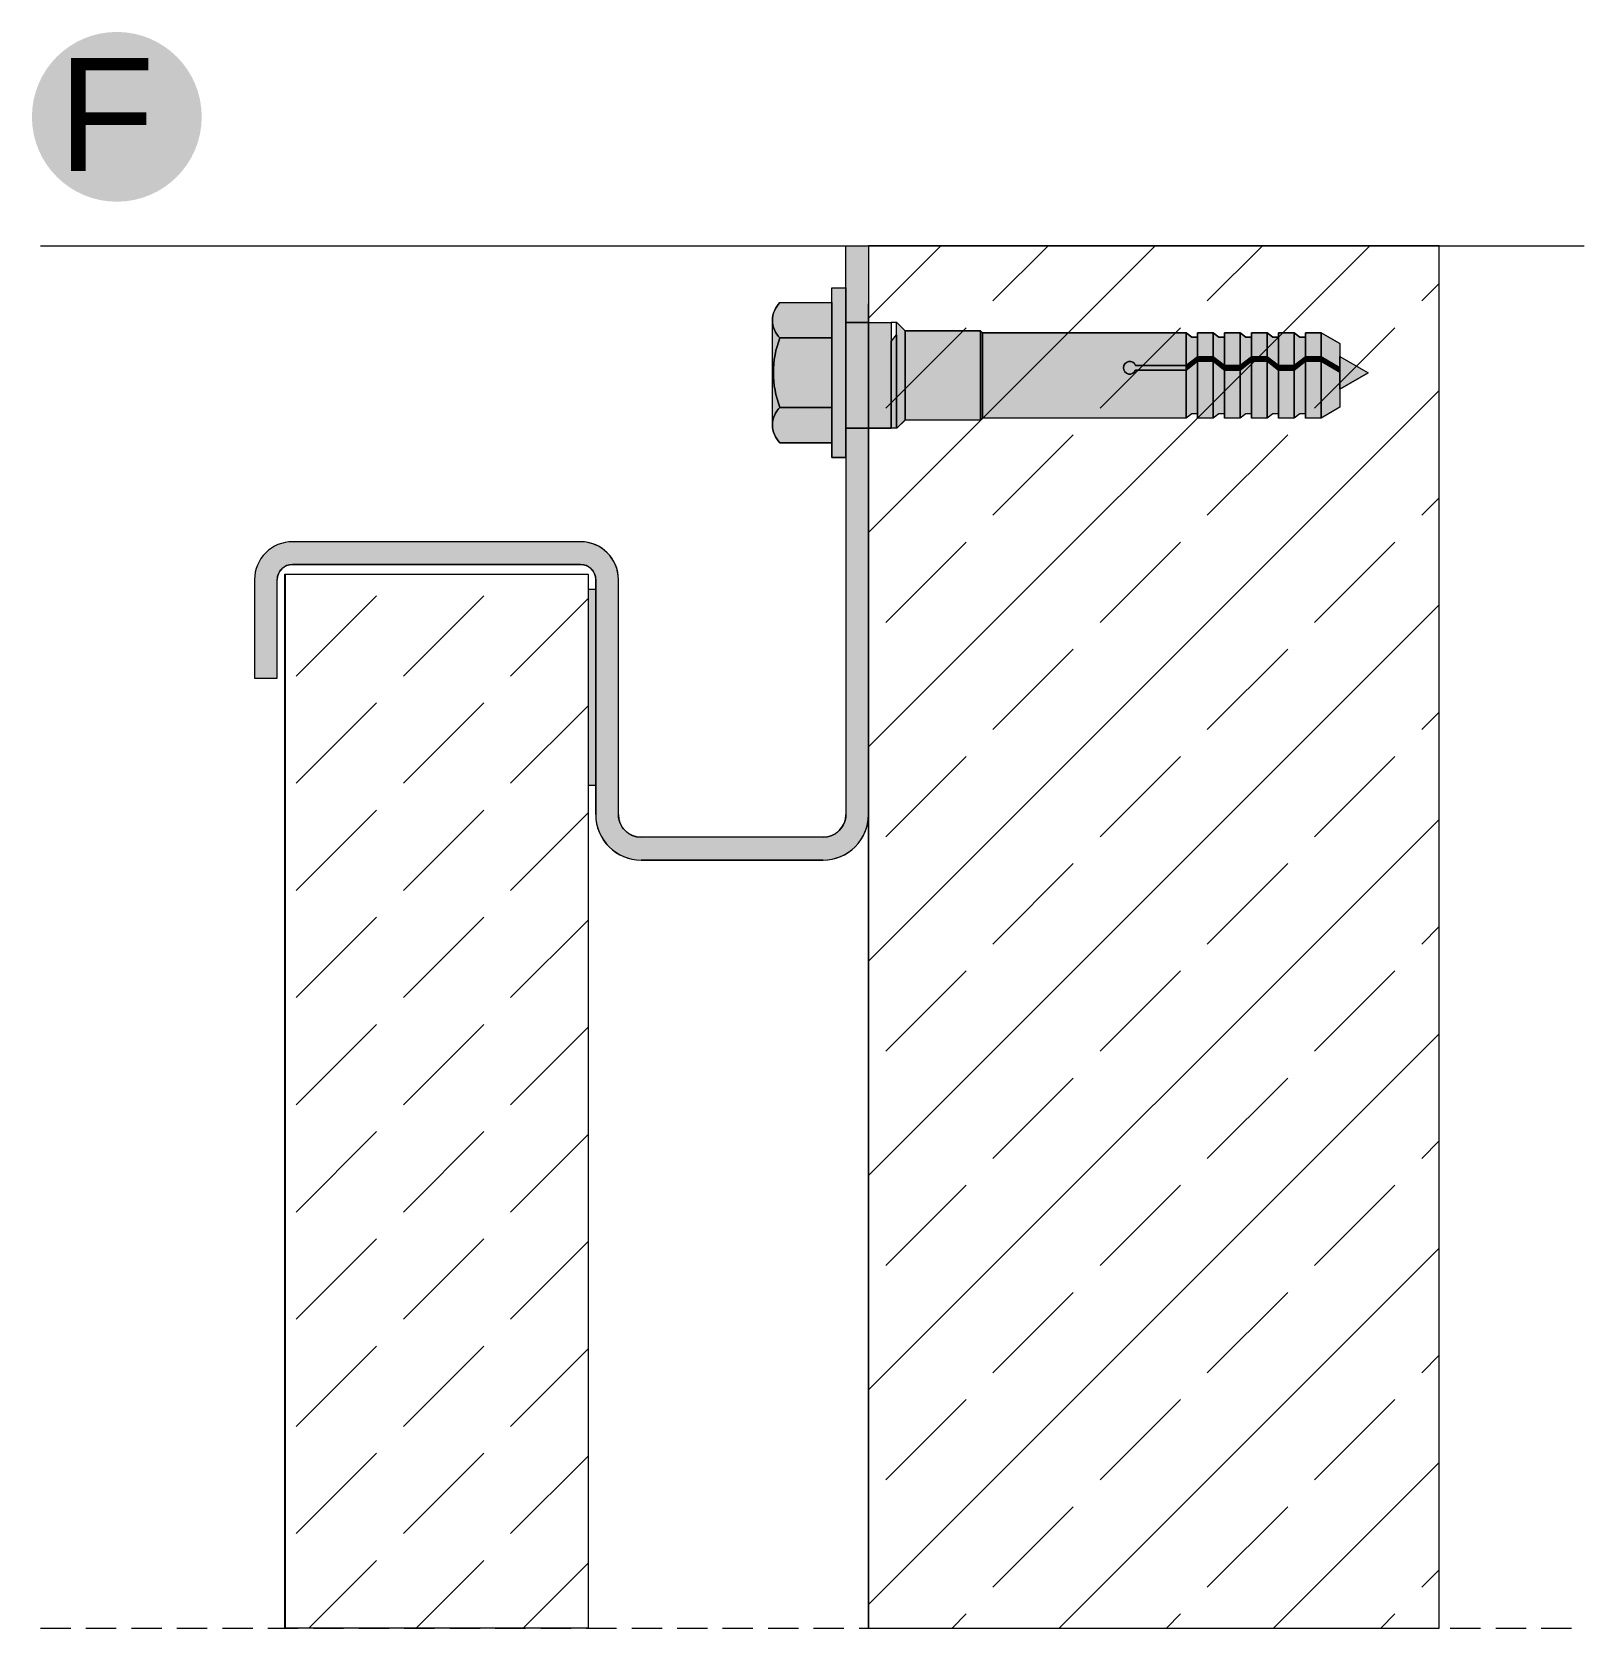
# Model space of a CAD drawing. Extents: x -106823 to -42801, y 48734 to 74234.
# Drawn here: x -49601 to -48577, y 69871 to 70924 of the extents above; entities that cross this region are included whole.
import ezdxf

# ---------------------------------------------------------------- set-up
doc = ezdxf.new("R2010")
doc.units = 0
doc.header["$MEASUREMENT"] = 0
doc.linetypes.add('Hidden Line', pattern=[30, 20, -10])
for name, color, linetype, lineweight, true_color in [('2D - Ogólne_Pen_No__2', 7, 'Continuous', 15, 0x7f7f7f), ('2D - Ogólne_Pen_No__5', 7, 'Continuous', 25, 0x40a5ff), ('2D Drafting - General_Pen_No__102', 7, 'Continuous', 13, 0xcccccc), ('2D Drafting - General_Pen_No__2', 7, 'Continuous', 15, 0x7f7f7f), ('2D Drafting - General_Pen_No__81', 7, 'Continuous', 20, 0x6a6a6a)]:
    doc.layers.add(name, color=color, linetype=linetype, lineweight=lineweight, true_color=true_color)
doc.layers.add('2D Drafting - General_Pen_No__121', color=255, linetype='Continuous', lineweight=0)
doc.layers.add('Opisy - Tekst_Pen_No__121', color=255, linetype='Continuous', lineweight=0)
doc.styles.add('GENERATED_STYLE_4', font='arial.ttf')

msp = doc.modelspace()

# ---------------------------------------------------------------- hatches: boundary and pattern name
at = {"layer": '2D - Ogólne_Pen_No__5', "linetype": 'Continuous'}
msp.add_hatch(color=256, dxfattribs=at).paths.add_polyline_path([(-49601, 70867.55, 1), (-49489, 70867.55, 1)], flags=0)
at = {"layer": '2D Drafting - General_Pen_No__102', "linetype": 'Continuous'}
for points in [[(-49064.12, 70731.78), (-49064.12, 70782.5), (-49049.12, 70782.5), (-49049.12, 70731.78)], [(-49429.12, 70587.26, 0.4142136), (-49454.12, 70562.26), (-49454.12, 70497.26), (-49439.12, 70497.26), (-49439.12, 70562.26, -0.4142136), (-49429.12, 70572.26), (-49239.12, 70572.26, -0.4142136), (-49229.12, 70562.26), (-49229.12, 70407.26, 0.4142136), (-49199.12, 70377.26), (-49079.12, 70377.26, 0.4142136), (-49049.12, 70407.26), (-49049.12, 70662.11), (-49064.12, 70662.11), (-49064.12, 70407.26, -0.4142136), (-49079.12, 70392.26), (-49199.12, 70392.26, -0.4142136), (-49214.12, 70407.26), (-49214.12, 70562.26, 0.4142136), (-49239.12, 70587.26)]]:
    msp.add_hatch(color=256, dxfattribs=at).paths.add_polyline_path(points, flags=0)
at = {"layer": '2D Drafting - General_Pen_No__121', "linetype": 'Continuous'}
for points in [[(-49064.12, 70698.78), (-49064.12, 70642.87), (-49073.44, 70642.87), (-49073.44, 70698.78), (-49073.44, 70754.7), (-49064.12, 70754.7)], [(-49073.44, 70721.7), (-49107.61, 70721.7, -0.4195601), (-49107.61, 70745), (-49073.44, 70745)], [(-49111.88, 70698.78, 0.092424), (-49107.61, 70675.87, 0.201281), (-49112.5, 70664.22), (-49112.5, 70733.35, 0.201281), (-49107.61, 70721.7, 0.092424)], [(-49064.12, 70662.11), (-49064.12, 70698.78), (-49064.12, 70731.78), (-49034.12, 70731.78), (-49034.12, 70695.86), (-49034.12, 70662.11)], [(-49034.12, 70662.11), (-49064.12, 70662.11), (-49064.12, 70698.78), (-49064.12, 70731.78), (-49034.12, 70731.78), (-49034.12, 70694.91)], [(-49030.6, 70662.2), (-49030.6, 70731.78), (-49030.43, 70731.78), (-49025.01, 70726.37), (-49025.01, 70667.62), (-49030.43, 70662.2)], [(-49073.44, 70675.87), (-49107.61, 70675.87, -0.092424), (-49111.88, 70698.78, -0.092424), (-49107.61, 70721.7), (-49073.44, 70721.7), (-49073.44, 70698.78)], [(-49034.12, 70662.2), (-49034.12, 70694.91), (-49034.12, 70719.26), (-49030.6, 70723.63), (-49030.6, 70662.2)], [(-49025.01, 70667.52), (-49025.01, 70726.37), (-48975.27, 70726.37), (-48975.27, 70667.52)], [(-48975.27, 70667.52), (-48975.27, 70726.37), (-48974.03, 70725.12), (-48974.03, 70668.77)], [(-48974.03, 70668.77), (-48974.03, 70725.12), (-48839.61, 70725.12), (-48839.61, 70703.46), (-48872.92, 70703.46, 5.4750432), (-48872.92, 70700.51), (-48839.61, 70700.51), (-48839.61, 70668.77)], [(-48832.17, 70722.16), (-48832.17, 70709.21), (-48839.61, 70703.46), (-48839.61, 70725.12), (-48835.86, 70722.16)], [(-48821.81, 70725.12), (-48821.81, 70709.21), (-48832.17, 70709.21), (-48832.17, 70725.12)], [(-48814.37, 70722.16), (-48814.37, 70703.46), (-48821.81, 70709.21), (-48821.81, 70725.12), (-48818.07, 70722.16)], [(-48804.01, 70725.12), (-48804.01, 70703.46), (-48814.37, 70703.46), (-48814.37, 70725.12)], [(-48804.01, 70703.46), (-48804.01, 70725.12), (-48800.27, 70722.16), (-48796.57, 70722.16), (-48796.57, 70709.21)], [(-48786.22, 70725.12), (-48786.22, 70709.21), (-48796.57, 70709.21), (-48796.57, 70725.12)], [(-48778.78, 70722.16), (-48778.78, 70703.46), (-48786.22, 70709.21), (-48786.22, 70725.12), (-48782.47, 70722.16)], [(-48768.42, 70725.12), (-48768.42, 70703.46), (-48778.78, 70703.46), (-48778.78, 70725.12)], [(-48760.98, 70722.16), (-48760.98, 70709.21), (-48768.42, 70703.46), (-48768.42, 70725.12), (-48764.68, 70722.16)], [(-48760.98, 70709.21), (-48760.98, 70725.12), (-48750.62, 70725.12), (-48750.62, 70709.21)], [(-48738.24, 70702.06), (-48750.62, 70709.21), (-48750.62, 70725.12), (-48738.24, 70717.97)], [(-48839.61, 70703.46), (-48832.17, 70709.21), (-48832.17, 70706.25), (-48839.61, 70700.51)], [(-48832.17, 70709.21), (-48821.81, 70709.21), (-48821.81, 70706.25), (-48832.17, 70706.25)], [(-48814.37, 70700.51), (-48821.81, 70706.25), (-48821.81, 70709.21), (-48814.37, 70703.46)], [(-48796.57, 70706.25), (-48804.01, 70700.51), (-48804.01, 70703.46), (-48796.57, 70709.21)], [(-48786.22, 70706.25), (-48796.57, 70706.25), (-48796.57, 70709.21), (-48786.22, 70709.21)], [(-48778.78, 70700.51), (-48786.22, 70706.25), (-48786.22, 70709.21), (-48778.78, 70703.46)], [(-48768.42, 70703.46), (-48760.98, 70709.21), (-48760.98, 70706.25), (-48768.42, 70700.51)], [(-48760.98, 70709.21), (-48750.62, 70709.21), (-48750.62, 70706.25), (-48760.98, 70706.25)], [(-48738.24, 70699.1), (-48750.62, 70706.25), (-48750.62, 70709.21), (-48738.24, 70702.06)], [(-48719.52, 70698.69), (-48738.24, 70687.87), (-48738.24, 70709.5)], [(-48839.61, 70700.51), (-48872.92, 70700.51, -5.4750432), (-48872.92, 70703.46), (-48839.61, 70703.46)], [(-48832.17, 70671.72), (-48835.86, 70671.72), (-48839.61, 70668.77), (-48839.61, 70700.51), (-48832.17, 70706.25)], [(-48832.17, 70668.77), (-48832.17, 70706.25), (-48821.81, 70706.25), (-48821.81, 70668.77)], [(-48814.37, 70671.72), (-48818.07, 70671.72), (-48821.81, 70668.77), (-48821.81, 70706.25), (-48814.37, 70700.51)], [(-48814.37, 70703.46), (-48804.01, 70703.46), (-48804.01, 70700.51), (-48814.37, 70700.51)], [(-48814.37, 70668.77), (-48814.37, 70700.51), (-48804.01, 70700.51), (-48804.01, 70668.77)], [(-48796.57, 70671.72), (-48800.27, 70671.72), (-48804.01, 70668.77), (-48804.01, 70700.51), (-48796.57, 70706.25)], [(-48786.22, 70668.77), (-48796.57, 70668.77), (-48796.57, 70706.25), (-48786.22, 70706.25)], [(-48778.78, 70671.72), (-48782.47, 70671.72), (-48786.22, 70668.77), (-48786.22, 70706.25), (-48778.78, 70700.51)], [(-48778.78, 70703.46), (-48768.42, 70703.46), (-48768.42, 70700.51), (-48778.78, 70700.51)], [(-48768.42, 70668.77), (-48778.78, 70668.77), (-48778.78, 70700.51), (-48768.42, 70700.51)], [(-48760.98, 70671.72), (-48764.68, 70671.72), (-48768.42, 70668.77), (-48768.42, 70700.51), (-48760.98, 70706.25)], [(-48760.98, 70668.77), (-48760.98, 70706.25), (-48750.62, 70706.25), (-48750.62, 70668.77)], [(-48738.24, 70675.91), (-48750.62, 70668.77), (-48750.62, 70706.25), (-48738.24, 70699.1)], [(-49073.44, 70652.57), (-49107.61, 70652.57, -0.4195601), (-49107.61, 70675.87), (-49073.44, 70675.87)]]:
    msp.add_hatch(color=256, dxfattribs=at).paths.add_polyline_path(points, flags=0)
at = {"layer": '2D Drafting - General_Pen_No__81', "linetype": 'Continuous'}
h = msp.add_hatch(dxfattribs=at)
h.set_pattern_fill('Solid___Dashed', color=256, style=0, pattern_type=2)
h.set_pattern_definition([(45, (0, 0), (-70.71068, 70.71068), []), (45, (-35.36, 35.36), (-70.71068, 70.71068), [75, -25])])
h.paths.add_polyline_path([(-49049.12, 70782.5), (-49049.12, 70744.18), (-49049.12, 69870.59), (-48998.63, 69870.59), (-48672.7, 69870.59), (-48672.7, 70744.18), (-48672.7, 70782.5)], flags=0)
h = msp.add_hatch(dxfattribs=at)
h.set_pattern_fill('Beton', color=256, style=0, pattern_type=2)
h.set_pattern_definition([(45, (0, 0), (-70.71068, 70.71068), [75, -25]), (45, (7e-15, 70.71), (-70.71068, 70.71068), [75, -25])])
h.paths.add_polyline_path([(-49434.12, 70565.81), (-49234.12, 70565.81), (-49234.12, 69870.59), (-49434.12, 69870.59)], flags=0)
msp.add_hatch(color=256, dxfattribs=at).paths.add_polyline_path([(-49234.03, 70426.69), (-49229.12, 70426.69), (-49229.12, 70555.72), (-49234.03, 70555.72)], flags=0)

# ---------------------------------------------------------------- linework, layer by layer
at = {"layer": '2D - Ogólne_Pen_No__2', "linetype": 'Continuous'}
for p, q in [((-49034.12, 70731.78), (-49034.12, 70694.91)), ((-49030.43, 70731.78), (-49034.12, 70731.78)), ((-49025.01, 70726.37), (-49030.43, 70731.78)), ((-48975.27, 70726.37), (-49025.01, 70726.37)), ((-49025.01, 70726.37), (-49025.01, 70667.52)), ((-48974.03, 70725.12), (-48975.27, 70726.37)), ((-48975.27, 70726.37), (-48975.27, 70667.52)), ((-48839.61, 70725.12), (-48974.03, 70725.12)), ((-48974.03, 70668.77), (-48974.03, 70725.12)), ((-48835.86, 70722.16), (-48839.61, 70725.12)), ((-48839.61, 70725.12), (-48839.61, 70668.77)), ((-48832.17, 70722.16), (-48835.86, 70722.16)), ((-48832.17, 70725.12), (-48832.17, 70722.16)), ((-48821.81, 70725.12), (-48832.17, 70725.12)), ((-48832.17, 70725.12), (-48832.17, 70668.77)), ((-48818.07, 70722.16), (-48821.81, 70725.12)), ((-48821.81, 70725.12), (-48821.81, 70668.77)), ((-48814.37, 70722.16), (-48818.07, 70722.16)), ((-48814.37, 70725.12), (-48814.37, 70722.16)), ((-48804.01, 70725.12), (-48814.37, 70725.12)), ((-48814.37, 70725.12), (-48814.37, 70668.77)), ((-48800.27, 70722.16), (-48804.01, 70725.12)), ((-48804.01, 70725.12), (-48804.01, 70668.77)), ((-48796.57, 70722.16), (-48800.27, 70722.16)), ((-48796.57, 70725.12), (-48796.57, 70722.16)), ((-48786.22, 70725.12), (-48796.57, 70725.12)), ((-48796.57, 70725.12), (-48796.57, 70668.77)), ((-48782.47, 70722.16), (-48786.22, 70725.12)), ((-48786.22, 70725.12), (-48786.22, 70668.77)), ((-48778.78, 70722.16), (-48782.47, 70722.16)), ((-48778.78, 70725.12), (-48778.78, 70722.16)), ((-48768.42, 70725.12), (-48778.78, 70725.12)), ((-48778.78, 70725.12), (-48778.78, 70668.77)), ((-48764.68, 70722.16), (-48768.42, 70725.12)), ((-48768.42, 70725.12), (-48768.42, 70668.77)), ((-48760.98, 70722.16), (-48764.68, 70722.16)), ((-48760.98, 70725.12), (-48760.98, 70668.77)), ((-48750.62, 70725.12), (-48760.98, 70725.12)), ((-48738.24, 70717.97), (-48750.62, 70725.12)), ((-48750.62, 70725.12), (-48750.62, 70668.77)), ((-48738.24, 70717.97), (-48738.24, 70675.91)), ((-48832.17, 70709.21), (-48839.61, 70703.46)), ((-48821.81, 70709.21), (-48832.17, 70709.21)), ((-48814.37, 70703.46), (-48821.81, 70709.21)), ((-48796.57, 70709.21), (-48804.01, 70703.46)), ((-48786.22, 70709.21), (-48796.57, 70709.21)), ((-48778.78, 70703.46), (-48786.22, 70709.21)), ((-48760.98, 70709.21), (-48768.42, 70703.46)), ((-48750.62, 70709.21), (-48760.98, 70709.21)), ((-48738.24, 70702.06), (-48750.62, 70709.21)), ((-48738.24, 70709.5), (-48719.52, 70698.69)), ((-48839.61, 70703.46), (-48872.92, 70703.46)), ((-48839.61, 70700.51), (-48872.92, 70700.51)), ((-48832.17, 70706.25), (-48839.61, 70700.51)), ((-48821.81, 70706.25), (-48832.17, 70706.25)), ((-48814.37, 70700.51), (-48821.81, 70706.25)), ((-48804.01, 70703.46), (-48814.37, 70703.46)), ((-48804.01, 70700.51), (-48814.37, 70700.51)), ((-48796.57, 70706.25), (-48804.01, 70700.51)), ((-48786.22, 70706.25), (-48796.57, 70706.25)), ((-48778.78, 70700.51), (-48786.22, 70706.25)), ((-48768.42, 70703.46), (-48778.78, 70703.46)), ((-48768.42, 70700.51), (-48778.78, 70700.51)), ((-48760.98, 70706.25), (-48768.42, 70700.51)), ((-48750.62, 70706.25), (-48760.98, 70706.25)), ((-48738.24, 70699.1), (-48750.62, 70706.25)), ((-48738.24, 70687.87), (-48719.52, 70698.69)), ((-49034.12, 70662.11), (-49034.12, 70695.86)), ((-48738.24, 70675.91), (-48750.62, 70668.77)), ((-49025.01, 70667.52), (-49030.43, 70662.11)), ((-48975.27, 70667.52), (-49025.01, 70667.52)), ((-48974.03, 70668.77), (-48975.27, 70667.52)), ((-48839.61, 70668.77), (-48974.03, 70668.77)), ((-48835.86, 70671.72), (-48839.61, 70668.77)), ((-48832.17, 70671.72), (-48835.86, 70671.72)), ((-48832.17, 70668.77), (-48832.17, 70671.72)), ((-48821.81, 70668.77), (-48832.17, 70668.77)), ((-48818.07, 70671.72), (-48821.81, 70668.77)), ((-48814.37, 70671.72), (-48818.07, 70671.72)), ((-48814.37, 70668.77), (-48814.37, 70671.72)), ((-48804.01, 70668.77), (-48814.37, 70668.77)), ((-48800.27, 70671.72), (-48804.01, 70668.77)), ((-48796.57, 70671.72), (-48800.27, 70671.72)), ((-48796.57, 70668.77), (-48796.57, 70671.72)), ((-48786.22, 70668.77), (-48796.57, 70668.77)), ((-48782.47, 70671.72), (-48786.22, 70668.77)), ((-48778.78, 70671.72), (-48782.47, 70671.72)), ((-48778.78, 70668.77), (-48778.78, 70671.72)), ((-48768.42, 70668.77), (-48778.78, 70668.77)), ((-48764.68, 70671.72), (-48768.42, 70668.77)), ((-48760.98, 70671.72), (-48764.68, 70671.72)), ((-48750.62, 70668.77), (-48760.98, 70668.77)), ((-49030.43, 70662.11), (-49034.12, 70662.11))]:
    msp.add_line(p, q, dxfattribs=at)
msp.add_arc((-48876.83, 70701.98), 4.18, 20.70161, 339.29839, dxfattribs=at)
at = {"layer": '2D Drafting - General_Pen_No__2', "linetype": 'Continuous'}
for p, q in [((-49595.37, 70782.5), (-48577.13, 70782.5)), ((-49073.44, 70698.78), (-49073.44, 70754.7)), ((-49073.44, 70754.7), (-49064.12, 70754.7)), ((-49064.12, 70754.7), (-49064.12, 70698.78)), ((-49107.61, 70745), (-49073.44, 70745)), ((-49049.12, 69870.59), (-49049.12, 70744.18)), ((-48672.7, 69870.59), (-48672.7, 70744.18)), ((-49112.5, 70664.22), (-49112.5, 70733.35)), ((-49064.12, 70731.78), (-49034.12, 70731.78)), ((-49107.61, 70721.7), (-49073.44, 70721.7)), ((-49073.44, 70698.78), (-49073.44, 70642.87)), ((-49064.12, 70642.87), (-49064.12, 70698.78)), ((-49107.61, 70675.87), (-49073.44, 70675.87)), ((-49064.12, 70662.11), (-49034.12, 70662.11)), ((-49107.61, 70652.57), (-49073.44, 70652.57)), ((-49049.12, 70646.62), (-49049.12, 70407.26)), ((-49073.44, 70642.87), (-49064.12, 70642.87)), ((-49239.12, 70587.26), (-49429.12, 70587.26)), ((-49239.12, 70587.26), (-49429.12, 70587.26)), ((-49239.12, 70572.26), (-49429.12, 70572.26)), ((-49439.12, 70497.26), (-49439.12, 70562.26)), ((-49434.03, 70565.81), (-49234.03, 70565.81)), ((-49434.03, 70565.81), (-49434.03, 69870.59)), ((-49234.03, 70565.81), (-49234.03, 69870.59)), ((-49229.12, 70407.26), (-49229.12, 70562.26)), ((-49214.12, 70407.26), (-49214.12, 70562.26)), ((-49079.12, 70392.26), (-49199.12, 70392.26)), ((-49079.12, 70377.26), (-49199.12, 70377.26))]:
    msp.add_line(p, q, dxfattribs=at)
at = {"layer": '2D Drafting - General_Pen_No__2', "linetype": 'Hidden Line'}
msp.add_line((-49595.37, 69870.59), (-48577.13, 69870.59), dxfattribs=at)
at = {"layer": '2D Drafting - General_Pen_No__2', "linetype": 'Continuous', "flags": 128}
for points in [[(-49064.12, 70731.78), (-49064.12, 70782.5), (-49049.12, 70782.5), (-49049.12, 70731.78)], [(-49049.12, 70782.5), (-49049.12, 70744.18), (-49049.12, 69870.59), (-48998.63, 69870.59), (-48672.7, 69870.59), (-48672.7, 70744.18), (-48672.7, 70782.5)], [(-49064.12, 70698.78), (-49064.12, 70642.87), (-49073.44, 70642.87), (-49073.44, 70698.78), (-49073.44, 70754.7), (-49064.12, 70754.7)], [(-49064.12, 70662.11), (-49064.12, 70698.78), (-49064.12, 70731.78), (-49034.12, 70731.78), (-49034.12, 70695.86), (-49034.12, 70662.11)], [(-49034.12, 70662.11), (-49064.12, 70662.11), (-49064.12, 70698.78), (-49064.12, 70731.78), (-49034.12, 70731.78), (-49034.12, 70694.91)], [(-49030.6, 70662.2), (-49030.6, 70731.78), (-49030.43, 70731.78), (-49025.01, 70726.37), (-49025.01, 70667.62), (-49030.43, 70662.2)], [(-49034.12, 70662.2), (-49034.12, 70694.91), (-49034.12, 70719.26), (-49030.6, 70723.63), (-49030.6, 70662.2)], [(-49025.01, 70667.52), (-49025.01, 70726.37), (-48975.27, 70726.37), (-48975.27, 70667.52)], [(-48975.27, 70667.52), (-48975.27, 70726.37), (-48974.03, 70725.12), (-48974.03, 70668.77)], [(-48832.17, 70722.16), (-48832.17, 70709.21), (-48839.61, 70703.46), (-48839.61, 70725.12), (-48835.86, 70722.16)], [(-48821.81, 70725.12), (-48821.81, 70709.21), (-48832.17, 70709.21), (-48832.17, 70725.12)], [(-48814.37, 70722.16), (-48814.37, 70703.46), (-48821.81, 70709.21), (-48821.81, 70725.12), (-48818.07, 70722.16)], [(-48804.01, 70725.12), (-48804.01, 70703.46), (-48814.37, 70703.46), (-48814.37, 70725.12)], [(-48804.01, 70703.46), (-48804.01, 70725.12), (-48800.27, 70722.16), (-48796.57, 70722.16), (-48796.57, 70709.21)], [(-48786.22, 70725.12), (-48786.22, 70709.21), (-48796.57, 70709.21), (-48796.57, 70725.12)], [(-48778.78, 70722.16), (-48778.78, 70703.46), (-48786.22, 70709.21), (-48786.22, 70725.12), (-48782.47, 70722.16)], [(-48768.42, 70725.12), (-48768.42, 70703.46), (-48778.78, 70703.46), (-48778.78, 70725.12)], [(-48760.98, 70722.16), (-48760.98, 70709.21), (-48768.42, 70703.46), (-48768.42, 70725.12), (-48764.68, 70722.16)], [(-48760.98, 70709.21), (-48760.98, 70725.12), (-48750.62, 70725.12), (-48750.62, 70709.21)], [(-48738.24, 70702.06), (-48750.62, 70709.21), (-48750.62, 70725.12), (-48738.24, 70717.97)], [(-48839.61, 70703.46), (-48832.17, 70709.21), (-48832.17, 70706.25), (-48839.61, 70700.51)], [(-48832.17, 70709.21), (-48821.81, 70709.21), (-48821.81, 70706.25), (-48832.17, 70706.25)], [(-48814.37, 70700.51), (-48821.81, 70706.25), (-48821.81, 70709.21), (-48814.37, 70703.46)], [(-48796.57, 70706.25), (-48804.01, 70700.51), (-48804.01, 70703.46), (-48796.57, 70709.21)], [(-48786.22, 70706.25), (-48796.57, 70706.25), (-48796.57, 70709.21), (-48786.22, 70709.21)], [(-48778.78, 70700.51), (-48786.22, 70706.25), (-48786.22, 70709.21), (-48778.78, 70703.46)], [(-48768.42, 70703.46), (-48760.98, 70709.21), (-48760.98, 70706.25), (-48768.42, 70700.51)], [(-48760.98, 70709.21), (-48750.62, 70709.21), (-48750.62, 70706.25), (-48760.98, 70706.25)], [(-48738.24, 70699.1), (-48750.62, 70706.25), (-48750.62, 70709.21), (-48738.24, 70702.06)], [(-48719.52, 70698.69), (-48738.24, 70687.87), (-48738.24, 70709.5)], [(-48832.17, 70671.72), (-48835.86, 70671.72), (-48839.61, 70668.77), (-48839.61, 70700.51), (-48832.17, 70706.25)], [(-48832.17, 70668.77), (-48832.17, 70706.25), (-48821.81, 70706.25), (-48821.81, 70668.77)], [(-48814.37, 70671.72), (-48818.07, 70671.72), (-48821.81, 70668.77), (-48821.81, 70706.25), (-48814.37, 70700.51)], [(-48814.37, 70703.46), (-48804.01, 70703.46), (-48804.01, 70700.51), (-48814.37, 70700.51)], [(-48814.37, 70668.77), (-48814.37, 70700.51), (-48804.01, 70700.51), (-48804.01, 70668.77)], [(-48796.57, 70671.72), (-48800.27, 70671.72), (-48804.01, 70668.77), (-48804.01, 70700.51), (-48796.57, 70706.25)], [(-48786.22, 70668.77), (-48796.57, 70668.77), (-48796.57, 70706.25), (-48786.22, 70706.25)], [(-48778.78, 70671.72), (-48782.47, 70671.72), (-48786.22, 70668.77), (-48786.22, 70706.25), (-48778.78, 70700.51)], [(-48778.78, 70703.46), (-48768.42, 70703.46), (-48768.42, 70700.51), (-48778.78, 70700.51)], [(-48768.42, 70668.77), (-48778.78, 70668.77), (-48778.78, 70700.51), (-48768.42, 70700.51)], [(-48760.98, 70671.72), (-48764.68, 70671.72), (-48768.42, 70668.77), (-48768.42, 70700.51), (-48760.98, 70706.25)], [(-48760.98, 70668.77), (-48760.98, 70706.25), (-48750.62, 70706.25), (-48750.62, 70668.77)], [(-48738.24, 70675.91), (-48750.62, 70668.77), (-48750.62, 70706.25), (-48738.24, 70699.1)], [(-49434.12, 70565.81), (-49234.12, 70565.81), (-49234.12, 69870.59), (-49434.12, 69870.59)], [(-49234.03, 70426.69), (-49229.12, 70426.69), (-49229.12, 70555.72), (-49234.03, 70555.72)]]:
    msp.add_lwpolyline(points, close=True, dxfattribs=at)
for points in [[(-49073.44, 70721.7), (-49107.61, 70721.7, -0.4195601), (-49107.61, 70745), (-49073.44, 70745)], [(-49111.88, 70698.78, 0.092424), (-49107.61, 70675.87, 0.201281), (-49112.5, 70664.22), (-49112.5, 70733.35, 0.201281), (-49107.61, 70721.7, 0.092424)], [(-49073.44, 70675.87), (-49107.61, 70675.87, -0.092424), (-49111.88, 70698.78, -0.092424), (-49107.61, 70721.7), (-49073.44, 70721.7), (-49073.44, 70698.78)], [(-48974.03, 70668.77), (-48974.03, 70725.12), (-48839.61, 70725.12), (-48839.61, 70703.46), (-48872.92, 70703.46, 5.4750432), (-48872.92, 70700.51), (-48839.61, 70700.51), (-48839.61, 70668.77)], [(-48839.61, 70700.51), (-48872.92, 70700.51, -5.4750432), (-48872.92, 70703.46), (-48839.61, 70703.46)], [(-49073.44, 70652.57), (-49107.61, 70652.57, -0.4195601), (-49107.61, 70675.87), (-49073.44, 70675.87)], [(-49429.12, 70587.26, 0.4142136), (-49454.12, 70562.26), (-49454.12, 70497.26), (-49439.12, 70497.26), (-49439.12, 70562.26, -0.4142136), (-49429.12, 70572.26), (-49239.12, 70572.26, -0.4142136), (-49229.12, 70562.26), (-49229.12, 70407.26, 0.4142136), (-49199.12, 70377.26), (-49079.12, 70377.26, 0.4142136), (-49049.12, 70407.26), (-49049.12, 70662.11), (-49064.12, 70662.11), (-49064.12, 70407.26, -0.4142136), (-49079.12, 70392.26), (-49199.12, 70392.26, -0.4142136), (-49214.12, 70407.26), (-49214.12, 70562.26, 0.4142136), (-49239.12, 70587.26)]]:
    msp.add_lwpolyline(points, format="xyb", close=True, dxfattribs=at)
at = {"layer": '2D Drafting - General_Pen_No__2', "linetype": 'Continuous'}
for centre, radius, start, end in [((-49096.17, 70733.35), 16.33, 134.47805, 225.52195), ((-49048.3, 70698.78), 63.58, 158.87798, 180), ((-49048.3, 70698.78), 63.58, 180, 201.12202), ((-49096.17, 70664.22), 16.33, 134.47805, 225.52195), ((-49239.12, 70562.26), 25, 0, 90), ((-49429.12, 70562.26), 10, 90, 180), ((-49239.12, 70562.26), 10, 0, 90), ((-49199.12, 70407.26), 30, 180, 270), ((-49199.12, 70407.26), 15, 180, 270), ((-49079.12, 70407.26), 15, 270, 0), ((-49079.12, 70407.26), 30, 270, 0)]:
    msp.add_arc(centre, radius, start, end, dxfattribs=at)

# ---------------------------------------------------------------- texts
at = {"layer": 'Opisy - Tekst_Pen_No__121', "linetype": 'Continuous', "insert": (-49583.77, 70906.46), "char_height": 74.641, "attachment_point": 1, "style": 'GENERATED_STYLE_4'}
msp.add_mtext('{F}', dxfattribs=at)

doc.saveas('drawing.dxf')
